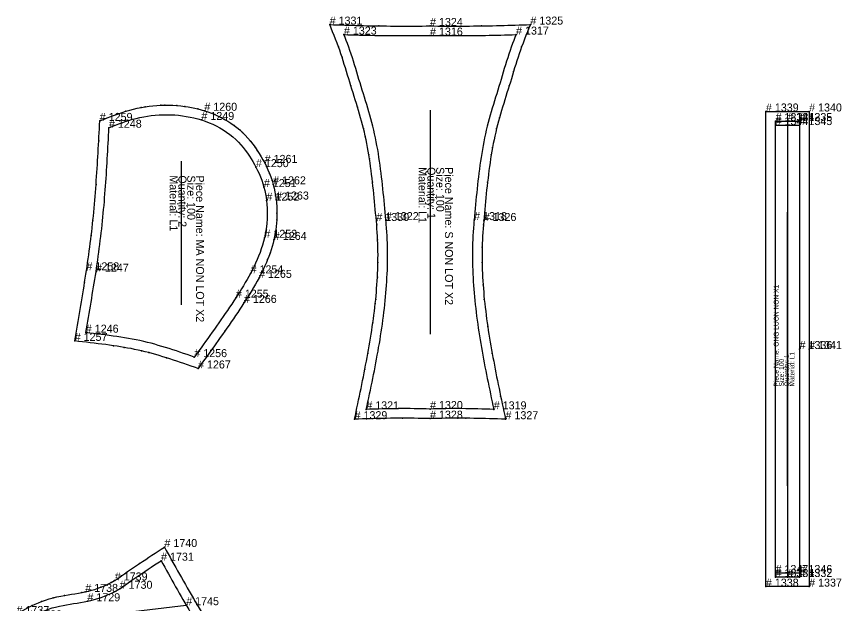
# Model space of a CAD drawing. Header units: metres. Extents: x 0 to 14781, y -73 to 3955.
# Drawn here: x 4859 to 5889, y 2133 to 2870 of the extents above; entities that cross this region are included whole.
import ezdxf

# ---------------------------------------------------------------- set-up
doc = ezdxf.new("R2010")
doc.units = ezdxf.units.M

# ---------------------------------------------------------------- blocks, each defined once
blk = doc.blocks.new('51')
at = {"layer": '1'}
blk.add_lwpolyline([(4931.3, 2464.3), (4932.2, 2469.1), (4933, 2474), (4933.9, 2478.9), (4934.7, 2483.8), (4935.6, 2488.7), (4936.4, 2493.6), (4937.3, 2498.5), (4938.1, 2503.4), (4938.9, 2508.4), (4939.7, 2513.3), (4940.6, 2518.2), (4941.4, 2523.1), (4942.2, 2528), (4942.9, 2532.9), (4943.7, 2537.8), (4944.5, 2542.7), (4945.2, 2547.6), (4946, 2552.5), (4946.7, 2557.4), (4947.4, 2562.2), (4948.1, 2567), (4948.8, 2571.8), (4949.4, 2576.7), (4950.1, 2581.5), (4950.7, 2586.3), (4951.3, 2591.1), (4951.9, 2596), (4952.5, 2600.8), (4953, 2605.7), (4953.6, 2610.5), (4954.1, 2615.3), (4954.6, 2620.3), (4955.1, 2625.2), (4955.5, 2630.2), (4956, 2635.1), (4956.4, 2640.1), (4956.8, 2645), (4957.2, 2650), (4957.6, 2654.9), (4958, 2659.9), (4958.3, 2664.9), (4958.7, 2669.8), (4959, 2674.8), (4959.3, 2679.7), (4959.6, 2684.7), (4959.9, 2689.7), (4960.2, 2694.6), (4960.5, 2699.6), (4960.8, 2704.5), (4961.1, 2709.5), (4961.3, 2714.5), (4961.6, 2719.4), (4961.9, 2724.4), (4962.1, 2729.4), (4962.4, 2734.3), (4962.6, 2739.3), (4967.2, 2741.2), (4971.9, 2743), (4976.5, 2744.9), (4981.1, 2746.6), (4985.8, 2748.3), (4990.5, 2749.9), (4995.3, 2751.5), (5000, 2752.8), (5004.7, 2754.1), (5009.5, 2755.2), (5014.3, 2756.2), (5019.2, 2757), (5024.1, 2757.7), (5029, 2758.3), (5034, 2758.7), (5038.9, 2759), (5043.9, 2759.1), (5048.9, 2759.1), (5053.9, 2758.9), (5058.9, 2758.6), (5063.8, 2758.1), (5068.8, 2757.5), (5072.9, 2756.8), (5077.1, 2756.1), (5081.2, 2755.2), (5085.2, 2754.3), (5089.3, 2753.2), (5093.3, 2752), (5097.6, 2750.5), (5102, 2748.9), (5106.2, 2747.2), (5110.4, 2745.3), (5114.5, 2743.3), (5118.6, 2741.2), (5122.6, 2738.8), (5126.5, 2736.3), (5130.3, 2733.7), (5134, 2730.9), (5137.6, 2728), (5141, 2724.8), (5144.4, 2721.4), (5147.7, 2717.8), (5150.8, 2714.1), (5153.8, 2710.2), (5156.7, 2706.3), (5159.4, 2702.3), (5161.9, 2698.5), (5164.2, 2694.6), (5166.4, 2690.7), (5168.6, 2686.8), (5170.7, 2682.5), (5172.7, 2678.1), (5174.5, 2673.7), (5176.3, 2669.2), (5177.8, 2664.6), (5179.2, 2660), (5179.2, 2659.8), (5180.4, 2655.2), (5181.4, 2650.5), (5182.2, 2645.7), (5182.9, 2641), (5183.3, 2636.8), (5183.7, 2632.5), (5183.9, 2628.3), (5183.9, 2624.1), (5183.9, 2619.9), (5183.7, 2615.6), (5183.4, 2611.4), (5183, 2607.2), (5182.4, 2603), (5181.8, 2598.8), (5181, 2594.6), (5180.1, 2590.5), (5179.1, 2586.3), (5177.9, 2582.2), (5176.7, 2578.1), (5175.3, 2574), (5173.9, 2570), (5172.3, 2566), (5170.7, 2562.1), (5169, 2558.2), (5167.3, 2554.4), (5165.4, 2550.6), (5163.5, 2546.8), (5161.6, 2543.1), (5159.4, 2539), (5157.1, 2535.1), (5154.8, 2531.1), (5152.5, 2527.2), (5150.1, 2523.3), (5147.7, 2519.5), (5145.2, 2515.6), (5142.7, 2511.8), (5140.1, 2507.8), (5137.5, 2503.8), (5134.9, 2499.9), (5132.2, 2495.9), (5129.5, 2492), (5126.8, 2488), (5124.1, 2484.1), (5121.4, 2480.2), (5118.7, 2476.3), (5116, 2472.4), (5113.2, 2468.5), (5110.5, 2464.6), (5107.7, 2460.7), (5104.9, 2456.8), (5102.2, 2453), (5099.4, 2449.1), (5096.6, 2445.2), (5093.8, 2441.4), (5091, 2437.5), (5088.2, 2433.7), (5085.4, 2429.8), (5081, 2431.3), (5076.6, 2432.8), (5072.2, 2434.4), (5067.8, 2435.9), (5063.4, 2437.4), (5059, 2438.8), (5054.6, 2440.3), (5050.2, 2441.7), (5045.8, 2443.2), (5041.4, 2444.5), (5037, 2445.9), (5032.6, 2447.2), (5028.2, 2448.4), (5023.7, 2449.6), (5019.3, 2450.7), (5014.8, 2451.8), (5010.5, 2452.8), (5006.1, 2453.7), (5001.7, 2454.6), (4997.4, 2455.4), (4993, 2456.2), (4988.6, 2456.9), (4984.2, 2457.6), (4979.8, 2458.2), (4974.9, 2458.9), (4970.1, 2459.6), (4965.3, 2460.2), (4960.4, 2460.8), (4955.6, 2461.4), (4950.7, 2462), (4945.9, 2462.6), (4941, 2463.1), (4936.2, 2463.7)], close=True, dxfattribs=at)
at = {"layer": '14'}
blk.add_lwpolyline([(4945.2, 2474.6), (4946, 2479.4), (4946.9, 2484.1), (4947.7, 2488.9), (4948.5, 2493.6), (4949.3, 2498.4), (4950.1, 2503.2), (4950.9, 2507.9), (4951.7, 2512.7), (4952.5, 2517.4), (4953.3, 2522.2), (4954.1, 2527), (4954.9, 2531.7), (4955.6, 2536.5), (4956.4, 2541.2), (4957.1, 2546), (4957.9, 2550.8), (4958.6, 2555.7), (4959.3, 2560.5), (4960, 2565.4), (4960.7, 2570.2), (4961.3, 2575.1), (4962, 2580), (4962.6, 2584.9), (4963.2, 2589.7), (4963.8, 2594.6), (4964.4, 2599.5), (4965, 2604.4), (4965.5, 2609.3), (4966, 2614.2), (4966.5, 2619), (4967, 2623.8), (4967.4, 2628.7), (4967.9, 2633.5), (4968.3, 2638.4), (4968.7, 2643.3), (4969.1, 2648.1), (4969.4, 2653), (4969.8, 2657.8), (4970.1, 2662.7), (4970.5, 2667.5), (4970.8, 2672.4), (4971.1, 2677.3), (4971.4, 2682.1), (4971.7, 2687), (4972, 2691.8), (4972.2, 2696.7), (4972.5, 2701.6), (4972.8, 2706.4), (4973, 2711.3), (4973.3, 2716.2), (4973.6, 2721), (4973.8, 2725.9), (4974.1, 2730.8), (4978.1, 2732.4), (4982.2, 2734), (4986.3, 2735.6), (4990.4, 2737.1), (4994.5, 2738.6), (4998.7, 2739.9), (5003.3, 2741.3), (5008, 2742.5), (5012.7, 2743.6), (5017.5, 2744.5), (5022.2, 2745.3), (5027, 2745.9), (5031.9, 2746.4), (5036.7, 2746.8), (5041.6, 2747), (5046.5, 2747.1), (5051.3, 2747), (5056.2, 2746.7), (5061, 2746.3), (5065.9, 2745.7), (5070.7, 2745), (5075.5, 2744.1), (5080.2, 2743.1), (5084.9, 2741.9), (5089.6, 2740.5), (5094.4, 2738.9), (5099.1, 2737.1), (5103.7, 2735.1), (5108.2, 2733), (5112.6, 2730.7), (5116.9, 2728.1), (5121.1, 2725.4), (5125.1, 2722.5), (5129, 2719.4), (5132.7, 2716.1), (5135.8, 2712.9), (5138.8, 2709.6), (5141.7, 2706.2), (5144.4, 2702.7), (5147, 2699.1), (5149.6, 2695.4), (5151.7, 2692), (5153.8, 2688.5), (5155.8, 2685), (5157.7, 2681.5), (5159.7, 2677.5), (5161.6, 2673.4), (5163.3, 2669.3), (5164.9, 2665.1), (5166.3, 2660.9), (5167.6, 2656.6), (5168.7, 2652.4), (5169.6, 2648.2), (5170.3, 2643.9), (5170.9, 2639.6), (5171.4, 2635), (5171.7, 2630.3), (5171.9, 2625.6), (5171.8, 2621), (5171.7, 2616.3), (5171.3, 2611.6), (5170.8, 2607), (5170.1, 2602.4), (5169.3, 2597.8), (5168.3, 2593.2), (5167.2, 2588.5), (5165.9, 2583.9), (5164.4, 2579.4), (5162.8, 2574.9), (5161.1, 2570.4), (5159.3, 2566), (5157.3, 2561.6), (5155.3, 2557.2), (5153.2, 2553), (5151, 2548.7), (5148.8, 2544.8), (5146.7, 2540.9), (5144.4, 2537.1), (5142.1, 2533.3), (5139.8, 2529.5), (5137.5, 2525.8), (5135.1, 2522.1), (5132.7, 2518.3), (5130.1, 2514.3), (5127.4, 2510.4), (5124.8, 2506.4), (5122.1, 2502.4), (5119.4, 2498.5), (5116.7, 2494.6), (5114, 2490.6), (5111.3, 2486.7), (5108.5, 2482.8), (5105.8, 2478.9), (5103, 2475), (5100.3, 2471.1), (5097.5, 2467.3), (5094.7, 2463.4), (5091.9, 2459.5), (5089.1, 2455.6), (5086.3, 2451.8), (5083.5, 2447.9), (5080.7, 2444), (5076.2, 2445.6), (5071.8, 2447.1), (5067.3, 2448.7), (5062.8, 2450.2), (5058.3, 2451.7), (5053.8, 2453.2), (5049.3, 2454.6), (5044.8, 2456), (5040.3, 2457.4), (5035.7, 2458.7), (5031.2, 2460), (5026.7, 2461.3), (5022.1, 2462.4), (5017.5, 2463.5), (5012.8, 2464.6), (5008, 2465.6), (5003.2, 2466.5), (4998.4, 2467.4), (4993.6, 2468.2), (4988.8, 2469), (4984, 2469.7), (4979.2, 2470.4), (4974.3, 2471.1), (4969.5, 2471.7), (4964.6, 2472.3), (4959.8, 2472.9), (4954.9, 2473.5), (4950.1, 2474.1)], close=True, dxfattribs=at)
at = {"layer": '2'}
for p in [(5093.3, 2752), (4962.6, 2739.3), (5089.6, 2740.5), (4974.1, 2730.8), (5157.7, 2681.5), (5168.6, 2686.8), (5179.2, 2660), (5167.6, 2656.6), (5170.9, 2639.6), (5182.9, 2641), (5168.3, 2593.2), (5180.1, 2590.5), (4946, 2552.5), (4957.9, 2550.8), (5151, 2548.7), (5161.6, 2543.1), (5132.7, 2518.3), (5142.7, 2511.8), (4945.2, 2474.6), (4931.3, 2464.3), (5080.7, 2444), (5085.4, 2429.8)]:
    blk.add_point(p, dxfattribs=at)
at = {"layer": '3'}
for p in [(5014.3, 2756.2), (5019.2, 2757), (5038.9, 2759), (5043.9, 2759.1), (5058.9, 2758.6), (5068.8, 2757.5), (5085.2, 2754.3), (5093.3, 2752), (4985.8, 2748.3), (4995.3, 2751.5), (5106.2, 2747.2), (5114.5, 2743.3), (5118.6, 2741.2), (5130.3, 2733.7), (5137.6, 2728), (5141, 2724.8), (4961.3, 2714.5), (5150.8, 2714.1), (5156.7, 2706.3), (5159.4, 2702.3), (5168.6, 2686.8), (5174.5, 2673.7), (4958, 2659.9), (5177.8, 2664.6), (5179.2, 2660), (5179.2, 2659.8), (5182.2, 2645.7), (5182.9, 2641), (5183.9, 2624.1), (4954.1, 2615.3), (5183.7, 2615.6), (5181.8, 2598.8), (4951.9, 2596), (5180.1, 2590.5), (5175.3, 2574), (5172.3, 2566), (4946, 2552.5), (5165.4, 2550.6), (4943.7, 2537.8), (5161.6, 2543.1), (5150.1, 2523.3), (5142.7, 2511.8), (5118.7, 2476.3), (4979.8, 2458.2), (4993, 2456.2), (5014.8, 2451.8), (5023.7, 2449.6), (5045.8, 2443.2)]:
    blk.add_point(p, dxfattribs=at)
at = {"layer": '4'}
for p in [(5179.2, 2659.8, 7), (5167.6, 2656.6, 7), (4946, 2552.5, 7), (4957.9, 2550.8, 7)]:
    blk.add_point(p, dxfattribs=at)
at = {"layer": '7'}
blk.add_line((5064.2, 2688.9), (5064.2, 2509.4), dxfattribs=at)
at = {"layer": '1'}
for s, p in [('Material: L1', (5049.9, 2671.2)), ('Quantity: 2', (5060.9, 2671.2)), ('Size: 100', (5071.9, 2671.2)), ('Piece Name: MA NON LOT X2', (5082.9, 2671.2))]:
    blk.add_text(s, height=10, rotation=270, dxfattribs=at).set_placement(p)
at = {"layer": '2'}
for s, p in [('# 1260', (5093.3, 2752)), ('# 1259', (4962.6, 2739.3)), ('# 1249', (5089.6, 2740.5)), ('# 1248', (4974.1, 2730.8)), ('# 1250', (5157.7, 2681.5)), ('# 1261', (5168.6, 2686.8)), ('# 1262', (5179.2, 2660)), ('# 1251', (5167.6, 2656.6)), ('# 1252', (5170.9, 2639.6)), ('# 1263', (5182.9, 2641)), ('# 1253', (5168.3, 2593.2)), ('# 1264', (5180.1, 2590.5)), ('# 1258', (4946, 2552.5)), ('# 1247', (4957.9, 2550.8)), ('# 1254', (5151, 2548.7)), ('# 1265', (5161.6, 2543.1)), ('# 1255', (5132.7, 2518.3)), ('# 1266', (5142.7, 2511.8)), ('# 1246', (4945.2, 2474.6)), ('# 1257', (4931.3, 2464.3)), ('# 1256', (5080.7, 2444)), ('# 1267', (5085.4, 2429.8))]:
    blk.add_text(s, height=10, dxfattribs=at).set_placement(p)
blk = doc.blocks.new('54')
at = {"layer": '1'}
blk.add_lwpolyline([(5375.2, 2858), (5380.1, 2858), (5385, 2857.9), (5390, 2857.9), (5394.9, 2857.9), (5399.8, 2857.9), (5404.8, 2857.9), (5409.7, 2857.9), (5414.6, 2857.9), (5419.6, 2857.9), (5424.5, 2857.9), (5429.4, 2858), (5434.3, 2858), (5439.3, 2858.1), (5444, 2858.2), (5448.7, 2858.3), (5453.4, 2858.3), (5458.1, 2858.5), (5462.8, 2858.6), (5467.6, 2858.7), (5472.3, 2858.8), (5477, 2859), (5481.7, 2859.1), (5486.4, 2859.2), (5491.1, 2859.4), (5495.9, 2859.5), (5500.6, 2859.7), (5498.7, 2855.1), (5496.8, 2850.5), (5495, 2845.9), (5493.1, 2841.3), (5491.4, 2836.6), (5489.6, 2832), (5488.1, 2827.6), (5486.6, 2823.2), (5485.1, 2818.8), (5483.7, 2814.4), (5482.2, 2809.9), (5480.9, 2805.5), (5479.5, 2801), (5478.2, 2796.6), (5476.8, 2792.1), (5475.5, 2787.6), (5474.1, 2783.2), (5472.7, 2778.8), (5471.3, 2774.3), (5469.9, 2769.9), (5468.6, 2765.5), (5467.2, 2761), (5465.8, 2756.6), (5464.5, 2752.2), (5463.2, 2747.7), (5461.9, 2743.3), (5460.7, 2738.8), (5459.5, 2734.3), (5458.3, 2729.8), (5457.2, 2725.1), (5456.1, 2720.4), (5455.1, 2715.7), (5454.2, 2710.9), (5453.3, 2706.2), (5452.4, 2701.4), (5451.6, 2696.7), (5450.8, 2691.8), (5450.1, 2687), (5449.4, 2682.2), (5448.8, 2677.3), (5448.1, 2672.5), (5447.6, 2667.6), (5447, 2662.8), (5446.5, 2657.9), (5445.9, 2653), (5445.4, 2648.2), (5444.9, 2643.3), (5444.5, 2638.5), (5444, 2633.6), (5443.6, 2628.7), (5443.1, 2623.9), (5442.7, 2619), (5442.2, 2614.2), (5441.8, 2609.4), (5441.4, 2604.7), (5441.1, 2600), (5440.8, 2595.3), (5440.6, 2590.7), (5440.4, 2586), (5440.3, 2581.3), (5440.2, 2576.6), (5440.2, 2571.9), (5440.2, 2567.2), (5440.3, 2562.5), (5440.4, 2557.9), (5440.5, 2553.2), (5440.7, 2548.5), (5440.9, 2543.9), (5441.2, 2539.2), (5441.5, 2534.5), (5441.8, 2529.9), (5442.2, 2525.2), (5442.6, 2520.6), (5443, 2515.9), (5443.6, 2511.1), (5444.1, 2506.2), (5444.7, 2501.4), (5445.3, 2496.6), (5445.9, 2491.7), (5446.6, 2486.9), (5447.3, 2482.1), (5448, 2477.3), (5448.8, 2472.5), (5449.6, 2467.7), (5450.4, 2462.9), (5451.2, 2458.1), (5452, 2453.3), (5452.9, 2448.5), (5453.8, 2443.6), (5454.7, 2438.8), (5455.6, 2433.9), (5456.5, 2429.1), (5457.5, 2424.3), (5458.4, 2419.4), (5459.4, 2414.6), (5460.4, 2409.8), (5461.4, 2404.9), (5462.4, 2400.1), (5463.4, 2395.3), (5464.4, 2390.5), (5465.4, 2385.6), (5466.4, 2380.8), (5467.4, 2376), (5468.5, 2371.2), (5469.5, 2366.4), (5464.5, 2366.5), (5459.5, 2366.7), (5454.6, 2366.8), (5449.6, 2367), (5444.6, 2367.1), (5439.6, 2367.2), (5434.7, 2367.3), (5429.7, 2367.4), (5424.7, 2367.5), (5419.7, 2367.6), (5414.8, 2367.6), (5409.8, 2367.6), (5404.8, 2367.6), (5399.9, 2367.5), (5395, 2367.5), (5390, 2367.4), (5385.1, 2367.3), (5380.1, 2367.2), (5375.2, 2367.1), (5370.2, 2367.2), (5365.3, 2367.3), (5360.3, 2367.4), (5355.4, 2367.5), (5350.5, 2367.5), (5345.5, 2367.6), (5340.6, 2367.6), (5335.6, 2367.6), (5330.6, 2367.6), (5325.6, 2367.5), (5320.7, 2367.4), (5315.7, 2367.3), (5310.7, 2367.2), (5305.7, 2367.1), (5300.8, 2367), (5295.8, 2366.8), (5290.8, 2366.7), (5285.8, 2366.5), (5280.9, 2366.4), (5281.9, 2371.2), (5282.9, 2376), (5283.9, 2380.8), (5284.9, 2385.6), (5286, 2390.5), (5287, 2395.3), (5288, 2400.1), (5289, 2404.9), (5290, 2409.8), (5290.9, 2414.6), (5291.9, 2419.4), (5292.9, 2424.3), (5293.8, 2429.1), (5294.7, 2433.9), (5295.7, 2438.8), (5296.6, 2443.6), (5297.5, 2448.5), (5298.3, 2453.3), (5299.2, 2458.1), (5300, 2462.9), (5300.8, 2467.7), (5301.6, 2472.5), (5302.3, 2477.3), (5303.1, 2482.1), (5303.8, 2486.9), (5304.4, 2491.7), (5305.1, 2496.6), (5305.7, 2501.4), (5306.3, 2506.2), (5306.8, 2511.1), (5307.3, 2515.9), (5307.8, 2520.6), (5308.2, 2525.2), (5308.5, 2529.9), (5308.9, 2534.5), (5309.2, 2539.2), (5309.4, 2543.9), (5309.7, 2548.5), (5309.8, 2553.2), (5310, 2557.9), (5310.1, 2562.5), (5310.1, 2567.2), (5310.2, 2571.9), (5310.1, 2576.6), (5310, 2581.3), (5309.9, 2586), (5309.7, 2590.7), (5309.5, 2595.3), (5309.2, 2600), (5308.9, 2604.7), (5308.6, 2609.4), (5308.1, 2614.2), (5307.7, 2619), (5307.2, 2623.9), (5306.8, 2628.7), (5306.3, 2633.6), (5305.9, 2638.5), (5305.4, 2643.3), (5304.9, 2648.2), (5304.4, 2653), (5303.9, 2657.9), (5303.4, 2662.8), (5302.8, 2667.6), (5302.2, 2672.5), (5301.6, 2677.3), (5300.9, 2682.2), (5300.3, 2687), (5299.5, 2691.8), (5298.8, 2696.7), (5298, 2701.4), (5297.1, 2706.2), (5296.2, 2710.9), (5295.2, 2715.7), (5294.2, 2720.4), (5293.2, 2725.1), (5292, 2729.8), (5290.9, 2734.3), (5289.7, 2738.8), (5288.5, 2743.3), (5287.2, 2747.7), (5285.9, 2752.2), (5284.5, 2756.6), (5283.2, 2761), (5281.8, 2765.5), (5280.4, 2769.9), (5279, 2774.3), (5277.6, 2778.8), (5276.3, 2783.2), (5274.9, 2787.6), (5273.6, 2792.1), (5272.2, 2796.6), (5270.8, 2801), (5269.5, 2805.5), (5268.1, 2809.9), (5266.7, 2814.4), (5265.3, 2818.8), (5263.8, 2823.2), (5262.3, 2827.6), (5260.7, 2832), (5259, 2836.6), (5257.2, 2841.3), (5255.4, 2845.9), (5253.5, 2850.5), (5251.7, 2855.1), (5249.8, 2859.7), (5254.5, 2859.5), (5259.2, 2859.4), (5263.9, 2859.2), (5268.6, 2859.1), (5273.4, 2859), (5278.1, 2858.8), (5282.8, 2858.7), (5287.5, 2858.6), (5292.2, 2858.5), (5296.9, 2858.3), (5301.7, 2858.3), (5306.4, 2858.2), (5311.1, 2858.1), (5316, 2858), (5320.9, 2858), (5325.9, 2857.9), (5330.8, 2857.9), (5335.7, 2857.9), (5340.7, 2857.9), (5345.6, 2857.9), (5350.5, 2857.9), (5355.5, 2857.9), (5360.4, 2857.9), (5365.3, 2857.9), (5370.2, 2858)], close=True, dxfattribs=at)
at = {"layer": '14'}
blk.add_lwpolyline([(5375.2, 2846), (5380.1, 2845.9), (5385.1, 2845.9), (5390, 2845.9), (5395, 2845.9), (5399.9, 2845.9), (5404.8, 2845.9), (5409.8, 2845.9), (5414.7, 2845.9), (5419.7, 2845.9), (5424.6, 2845.9), (5429.6, 2846), (5434.5, 2846), (5439.4, 2846.1), (5444.3, 2846.2), (5449.1, 2846.3), (5453.9, 2846.4), (5458.7, 2846.5), (5463.5, 2846.6), (5468.3, 2846.8), (5473.1, 2846.9), (5477.9, 2847.1), (5482.7, 2847.2), (5481.2, 2843.5), (5479.8, 2839.8), (5478.3, 2836), (5476.7, 2831.6), (5475.1, 2827.2), (5473.6, 2822.7), (5472.2, 2818.2), (5470.8, 2813.8), (5469.4, 2809.3), (5468, 2804.8), (5466.7, 2800.2), (5465.3, 2795.7), (5464, 2791.2), (5462.6, 2786.7), (5461.2, 2782.2), (5459.9, 2777.7), (5458.5, 2773.3), (5457.1, 2768.8), (5455.7, 2764.3), (5454.3, 2759.8), (5452.9, 2755.3), (5451.6, 2750.8), (5450.3, 2746.3), (5449, 2741.8), (5447.8, 2737.3), (5446.7, 2732.7), (5445.5, 2727.9), (5444.4, 2723.1), (5443.4, 2718.2), (5442.4, 2713.3), (5441.5, 2708.5), (5440.6, 2703.6), (5439.8, 2698.7), (5439, 2693.7), (5438.2, 2688.8), (5437.5, 2683.9), (5436.9, 2679), (5436.3, 2674), (5435.7, 2669.1), (5435.1, 2664.2), (5434.5, 2659.3), (5434, 2654.4), (5433.5, 2649.5), (5433, 2644.6), (5432.5, 2639.7), (5432.1, 2634.8), (5431.6, 2629.9), (5431.2, 2625.1), (5430.7, 2620.2), (5430.3, 2615.3), (5430, 2612.7), (5429.8, 2610.1), (5429.4, 2605.3), (5429.1, 2600.6), (5428.8, 2595.8), (5428.6, 2591), (5428.4, 2586.3), (5428.3, 2581.5), (5428.2, 2576.7), (5428.2, 2571.9), (5428.2, 2567.2), (5428.3, 2562.4), (5428.4, 2557.6), (5428.5, 2552.8), (5428.7, 2548.1), (5428.9, 2543.3), (5429.2, 2538.5), (5429.5, 2533.7), (5429.8, 2529), (5430.2, 2524.2), (5430.6, 2519.4), (5431.1, 2514.7), (5431.6, 2509.8), (5432.2, 2504.9), (5432.7, 2500), (5433.4, 2495.1), (5434, 2490.2), (5434.7, 2485.3), (5435.4, 2480.4), (5436.1, 2475.6), (5436.9, 2470.7), (5437.7, 2465.8), (5438.5, 2461), (5439.3, 2456.1), (5440.2, 2451.3), (5441.1, 2446.4), (5442, 2441.6), (5442.9, 2436.7), (5443.8, 2431.9), (5444.8, 2427), (5445.7, 2422.2), (5446.7, 2417.3), (5447.7, 2412.5), (5448.7, 2407.7), (5449.7, 2402.8), (5450.7, 2398), (5451.7, 2393.2), (5452.7, 2388.3), (5453.7, 2383.5), (5454.8, 2378.7), (5449.8, 2378.8), (5444.8, 2379), (5439.8, 2379.1), (5434.8, 2379.2), (5429.8, 2379.4), (5424.8, 2379.5), (5419.8, 2379.5), (5414.8, 2379.6), (5409.8, 2379.6), (5404.9, 2379.6), (5399.9, 2379.6), (5395, 2379.5), (5390, 2379.4), (5385.1, 2379.3), (5380.1, 2379.2), (5375.2, 2379.1), (5370.2, 2379.2), (5365.3, 2379.3), (5360.3, 2379.4), (5355.4, 2379.5), (5350.4, 2379.6), (5345.5, 2379.6), (5340.5, 2379.6), (5335.5, 2379.6), (5330.5, 2379.5), (5325.6, 2379.5), (5320.6, 2379.4), (5315.6, 2379.2), (5310.6, 2379.1), (5305.6, 2379), (5300.6, 2378.8), (5295.6, 2378.7), (5296.6, 2383.5), (5297.6, 2388.3), (5298.7, 2393.2), (5299.7, 2398), (5300.7, 2402.8), (5301.7, 2407.7), (5302.7, 2412.5), (5303.7, 2417.3), (5304.6, 2422.2), (5305.6, 2427), (5306.5, 2431.9), (5307.5, 2436.7), (5308.4, 2441.6), (5309.3, 2446.4), (5310.2, 2451.3), (5311, 2456.1), (5311.9, 2461), (5312.7, 2465.8), (5313.5, 2470.7), (5314.2, 2475.6), (5315, 2480.4), (5315.7, 2485.3), (5316.4, 2490.2), (5317, 2495.1), (5317.6, 2500), (5318.2, 2504.9), (5318.7, 2509.8), (5319.3, 2514.7), (5319.7, 2519.4), (5320.1, 2524.2), (5320.5, 2529), (5320.9, 2533.7), (5321.2, 2538.5), (5321.4, 2543.3), (5321.7, 2548.1), (5321.9, 2552.8), (5322, 2557.6), (5322.1, 2562.4), (5322.2, 2567.2), (5322.2, 2571.9), (5322.1, 2576.7), (5322, 2581.5), (5321.9, 2586.3), (5321.7, 2591), (5321.5, 2595.8), (5321.2, 2600.6), (5320.9, 2605.3), (5320.5, 2610.1), (5320.3, 2612.7), (5320.1, 2615.3), (5319.6, 2620.2), (5319.2, 2625.1), (5318.7, 2629.9), (5318.3, 2634.8), (5317.8, 2639.7), (5317.3, 2644.6), (5316.8, 2649.5), (5316.3, 2654.4), (5315.8, 2659.3), (5315.3, 2664.2), (5314.7, 2669.1), (5314.1, 2674), (5313.5, 2679), (5312.8, 2683.9), (5312.1, 2688.8), (5311.4, 2693.7), (5310.6, 2698.7), (5309.8, 2703.6), (5308.9, 2708.5), (5308, 2713.3), (5307, 2718.2), (5306, 2723.1), (5304.9, 2727.9), (5303.7, 2732.7), (5302.5, 2737.3), (5301.3, 2741.8), (5300.1, 2746.3), (5298.8, 2750.8), (5297.4, 2755.3), (5296.1, 2759.8), (5294.7, 2764.3), (5293.3, 2768.8), (5291.9, 2773.3), (5290.5, 2777.7), (5289.1, 2782.2), (5287.7, 2786.7), (5286.4, 2791.2), (5285, 2795.7), (5283.7, 2800.2), (5282.3, 2804.8), (5281, 2809.3), (5279.6, 2813.8), (5278.2, 2818.2), (5276.7, 2822.7), (5275.2, 2827.2), (5273.7, 2831.6), (5272, 2836), (5270.6, 2839.8), (5269.1, 2843.5), (5267.6, 2847.2), (5272.4, 2847.1), (5277.2, 2846.9), (5282, 2846.8), (5286.9, 2846.6), (5291.7, 2846.5), (5296.5, 2846.4), (5301.3, 2846.3), (5306.1, 2846.2), (5310.9, 2846.1), (5315.9, 2846), (5320.8, 2846), (5325.7, 2845.9), (5330.7, 2845.9), (5335.6, 2845.9), (5340.6, 2845.9), (5345.5, 2845.9), (5350.5, 2845.9), (5355.4, 2845.9), (5360.3, 2845.9), (5365.3, 2845.9), (5370.2, 2845.9)], close=True, dxfattribs=at)
at = {"layer": '2'}
for p in [(5249.8, 2859.7), (5375.2, 2858), (5500.6, 2859.7), (5267.6, 2847.2), (5375.2, 2846), (5482.7, 2847.2), (5308.1, 2614.2), (5320.1, 2615.3), (5430.3, 2615.3), (5442.2, 2614.2), (5295.6, 2378.7), (5375.2, 2379.1), (5454.8, 2378.7), (5280.9, 2366.4), (5375.2, 2367.1), (5469.5, 2366.4)]:
    blk.add_point(p, dxfattribs=at)
at = {"layer": '3'}
for p in [(5311.1, 2858.1), (5439.3, 2858.1), (5260.7, 2832), (5489.6, 2832), (5265.3, 2818.8), (5479.5, 2801), (5276.3, 2783.2), (5474.1, 2783.2), (5284.5, 2756.6), (5461.9, 2743.3), (5292, 2729.8), (5458.3, 2729.8), (5294.2, 2720.4), (5453.3, 2706.2), (5298.8, 2696.7), (5299.5, 2691.8), (5451.6, 2696.7), (5303.4, 2662.8), (5447, 2662.8), (5308.1, 2614.2), (5308.6, 2609.4), (5441.8, 2609.4), (5442.2, 2614.2), (5309.7, 2590.7), (5440.3, 2581.3), (5310.1, 2562.5), (5440.3, 2562.5), (5309.4, 2543.9), (5441.5, 2534.5), (5307.3, 2515.9), (5443, 2515.9), (5306.8, 2511.1), (5303.8, 2486.9), (5447.3, 2482.1), (5297.5, 2448.5), (5452.9, 2448.5), (5293.8, 2429.1), (5463.4, 2395.3), (5295.8, 2366.8), (5340.6, 2367.6), (5409.8, 2367.6), (5419.7, 2367.6)]:
    blk.add_point(p, dxfattribs=at)
at = {"layer": '4'}
for p in [(5375.2, 2858, 7), (5375.2, 2846, 7), (5308.1, 2614.2, 7), (5320.1, 2615.3, 7), (5430.3, 2615.3, 7), (5442.2, 2614.2, 7), (5375.2, 2379.1, 7), (5375.2, 2367.1, 7)]:
    blk.add_point(p, dxfattribs=at)
at = {"layer": '7'}
blk.add_line((5375.2, 2752.6), (5375.2, 2472.5), dxfattribs=at)
at = {"layer": '1'}
for s, p in [('Material: L1', (5360.9, 2681.5)), ('Quantity: 1', (5371.9, 2681.5)), ('Size: 100', (5382.9, 2681.5)), ('Piece Name: S NON LOT X2', (5393.9, 2681.5))]:
    blk.add_text(s, height=10, rotation=270, dxfattribs=at).set_placement(p)
at = {"layer": '2'}
for s, p in [('# 1331', (5249.8, 2859.7)), ('# 1324', (5375.2, 2858)), ('# 1325', (5500.6, 2859.7)), ('# 1323', (5267.6, 2847.2)), ('# 1316', (5375.2, 2846)), ('# 1317', (5482.7, 2847.2)), ('# 1330', (5308.1, 2614.2)), ('# 1322', (5320.1, 2615.3)), ('# 1318', (5430.3, 2615.3)), ('# 1326', (5442.2, 2614.2)), ('# 1321', (5295.6, 2378.7)), ('# 1320', (5375.2, 2379.1)), ('# 1319', (5454.8, 2378.7)), ('# 1329', (5280.9, 2366.4)), ('# 1328', (5375.2, 2367.1)), ('# 1327', (5469.5, 2366.4))]:
    blk.add_text(s, height=10, dxfattribs=at).set_placement(p)
blk = doc.blocks.new('55')
at = {"layer": '1'}
blk.add_lwpolyline([(5848.8, 2157.1), (5794.8, 2157.1), (5794.8, 2751.1), (5848.8, 2751.1), (5848.8, 2454.1)], close=True, dxfattribs=at)
at = {"layer": '14'}
blk.add_lwpolyline([(5836.8, 2169.1), (5806.8, 2169.1), (5806.8, 2739.1), (5836.8, 2739.1), (5836.8, 2454.1)], close=True, dxfattribs=at)
at = {"layer": '2'}
for p in [(5794.8, 2751.1), (5848.8, 2751.1), (5806.8, 2739.1), (5806.8, 2734.1), (5821.8, 2739.1), (5836.8, 2739.1), (5836.8, 2734.1), (5836.8, 2454.1), (5848.8, 2454.1), (5806.8, 2174.1), (5806.8, 2169.1), (5821.8, 2169.1), (5836.8, 2174.1), (5836.8, 2169.1), (5794.8, 2157.1), (5848.8, 2157.1)]:
    blk.add_point(p, dxfattribs=at)
at = {"layer": '4'}
for p in [(5836.8, 2454.1, 7), (5848.8, 2454.1, 7)]:
    blk.add_point(p, dxfattribs=at)
at = {"layer": '7'}
blk.add_line((5821.8, 2283.1), (5821.8, 2625.1), dxfattribs=at)
at = {"layer": '8'}
for p, q in [((5806.8, 2734.1), (5836.8, 2734.1)), ((5821.8, 2739.1), (5821.8, 2169.1)), ((5836.8, 2174.1), (5806.8, 2174.1))]:
    blk.add_line(p, q, dxfattribs=at)
at = {"layer": '1'}
for s, p in [('Piece Name: ONG LUON NON X1', (5810.6, 2407.3)), ('Quantity: 1', (5823.8, 2407.3)), ('Material: L1', (5830.4, 2407.3)), ('Size: 100', (5817.2, 2407.3))]:
    blk.add_text(s, height=6, rotation=90, dxfattribs=at).set_placement(p)
at = {"layer": '2'}
for s, p in [('# 1339', (5794.8, 2751.1)), ('# 1340', (5848.8, 2751.1)), ('# 1334', (5806.8, 2739.1)), ('# 1344', (5806.8, 2734.1)), ('# 1342', (5821.8, 2739.1)), ('# 1335', (5836.8, 2739.1)), ('# 1345', (5836.8, 2734.1)), ('# 1336', (5836.8, 2454.1)), ('# 1341', (5848.8, 2454.1)), ('# 1347', (5806.8, 2174.1)), ('# 1333', (5806.8, 2169.1)), ('# 1343', (5821.8, 2169.1)), ('# 1346', (5836.8, 2174.1)), ('# 1332', (5836.8, 2169.1)), ('# 1338', (5794.8, 2157.1)), ('# 1337', (5848.8, 2157.1))]:
    blk.add_text(s, height=10, dxfattribs=at).set_placement(p)
blk = doc.blocks.new('72')
at = {"layer": '1'}
blk.add_lwpolyline([(4942, 1763.8), (4941.7, 1768.3), (4941.4, 1772.8), (4941.1, 1777.3), (4940.8, 1781.8), (4940.5, 1786.3), (4940.2, 1790.8), (4939.8, 1795.3), (4939.5, 1799.8), (4939.1, 1804.4), (4938.8, 1808.9), (4938.3, 1813.6), (4937.9, 1818.4), (4937.5, 1823.2), (4937, 1827.9), (4936.5, 1832.7), (4935.9, 1837.4), (4935.4, 1842.2), (4934.8, 1847), (4934.2, 1851.7), (4933.6, 1856.4), (4932.9, 1861.2), (4932.2, 1865.9), (4931.5, 1870.7), (4930.7, 1875.4), (4929.9, 1880.3), (4929.1, 1885.1), (4928.2, 1890), (4927.3, 1894.9), (4926.4, 1899.7), (4925.4, 1904.6), (4924.4, 1909.4), (4923.5, 1914.3), (4922.5, 1919.1), (4921.5, 1924), (4920.5, 1928.8), (4919.5, 1933.7), (4918.5, 1938.5), (4917.5, 1943), (4916.6, 1947.4), (4915.7, 1951.8), (4914.7, 1956.2), (4913.8, 1960.6), (4912.8, 1965), (4911.8, 1969.4), (4910.7, 1973.7), (4909.6, 1978.3), (4908.5, 1982.8), (4907.3, 1987.4), (4906, 1991.9), (4904.8, 1996.4), (4903.5, 2000.9), (4902.3, 2005.3), (4901.1, 2009.7), (4899.8, 2014), (4898.5, 2018.4), (4897.2, 2022.7), (4895.9, 2027.1), (4894.6, 2031.4), (4893.3, 2035.8), (4891.9, 2040.1), (4890.5, 2044.4), (4889, 2049.2), (4887.5, 2053.9), (4885.9, 2058.6), (4884.2, 2063.3), (4882.5, 2067.9), (4880.8, 2072.6), (4879.1, 2077.2), (4877.2, 2081.8), (4875.4, 2086.4), (4873.5, 2090.9), (4871.5, 2095.5), (4869.5, 2100), (4867.7, 2103.8), (4865.9, 2107.7), (4864.1, 2111.5), (4862.3, 2115.3), (4860.4, 2119.1), (4858.6, 2122.9), (4862.4, 2125), (4866.3, 2127.2), (4870.1, 2129.3), (4874, 2131.4), (4878, 2133.3), (4881.9, 2135.2), (4885.9, 2137), (4890, 2138.6), (4894.7, 2140.3), (4899.4, 2141.8), (4904.2, 2143.1), (4909, 2144.3), (4913.8, 2145.3), (4918.7, 2146.2), (4923, 2146.9), (4927.3, 2147.6), (4931.6, 2148.2), (4935.9, 2148.9), (4940.2, 2149.7), (4944.5, 2150.5), (4948.5, 2151.5), (4952.4, 2152.5), (4956.3, 2153.7), (4960.2, 2155), (4964.1, 2156.4), (4968.5, 2158.2), (4972.8, 2160.1), (4977, 2162.2), (4981.1, 2164.6), (4981.4, 2164.8), (4984.3, 2166.6), (4987, 2168.6), (4989.7, 2170.5), (4993.5, 2173.2), (4997.2, 2175.8), (5000.9, 2178.4), (5004.7, 2181), (5008.4, 2183.5), (5012.2, 2186.1), (5016.1, 2188.7), (5020, 2191.2), (5023.9, 2193.8), (5027.8, 2196.4), (5031.7, 2198.9), (5035.6, 2201.5), (5039.5, 2204), (5043.4, 2206.6), (5045.7, 2202.3), (5048.1, 2198.1), (5050.5, 2193.8), (5052.8, 2189.5), (5055.2, 2185.3), (5057.6, 2181.1), (5059.9, 2176.8), (5062.3, 2172.6), (5064.7, 2168.3), (5067.1, 2164.1), (5069.5, 2159.8), (5071.9, 2155.6), (5074.3, 2151.4), (5076.7, 2147.2), (5079.1, 2143), (5081.6, 2138.7), (5084.1, 2134.4), (5086.6, 2130.1), (5089.1, 2125.8), (5091.6, 2121.6), (5094.1, 2117.3), (5096.6, 2113), (5099.1, 2108.7), (5101.7, 2104.4), (5104.2, 2100.1), (5106.6, 2095.8), (5109.1, 2091.5), (5111.6, 2087.2), (5114, 2082.8), (5116.5, 2078.5), (5118.9, 2074.1), (5121.3, 2069.7), (5123.7, 2065.4), (5126.1, 2061), (5128.5, 2056.6), (5130.9, 2052.2), (5133.2, 2047.8), (5135.6, 2043.3), (5137.9, 2038.9), (5140.2, 2034.5), (5142.5, 2030.1), (5144.8, 2025.6), (5147.1, 2021.2), (5149.4, 2016.7), (5151.7, 2012.3), (5154, 2007.9), (5156.3, 2003.4), (5158.5, 1999.1), (5160.7, 1994.9), (5162.9, 1990.6), (5165.1, 1986.3), (5167.3, 1982), (5169.5, 1977.7), (5171.6, 1973.4), (5173.8, 1969.1), (5176, 1964.8), (5178.1, 1960.5), (5180.3, 1956.2), (5182.4, 1951.9), (5184.4, 1947.9), (5186.4, 1943.8), (5188.4, 1939.8), (5190.3, 1935.7), (5192.3, 1931.7), (5194.3, 1927.7), (5196.3, 1923.6), (5198.3, 1919.6), (5200.2, 1915.7), (5202.1, 1911.8), (5204, 1907.9), (5205.6, 1904), (5207.3, 1899.6), (5208.7, 1895.1), (5209.8, 1890.5), (5210.6, 1885.9), (5211, 1882.1), (5210.9, 1878.4), (5210.4, 1874.8), (5209, 1871.1), (5207, 1867.5), (5204.7, 1864.1), (5202.4, 1860.9), (5200, 1857.9), (5197.7, 1854.8), (5195.3, 1851.8), (5192.4, 1848.1), (5189.6, 1844.4), (5186.7, 1840.7), (5183.9, 1837), (5181.1, 1833.2), (5178.3, 1829.5), (5175.5, 1825.7), (5172.7, 1821.9), (5169.9, 1818.1), (5167.1, 1814.3), (5164.3, 1810.6), (5161.8, 1807.1), (5159.2, 1803.6), (5156.7, 1800.1), (5154.1, 1796.6), (5151.6, 1793.1), (5149.1, 1789.6), (5146.6, 1786.1), (5144.1, 1782.7), (5141.6, 1779.2), (5139.1, 1775.8), (5136.6, 1772.4), (5134, 1769), (5131.2, 1765.3), (5128.3, 1761.6), (5125.3, 1757.9), (5122.3, 1754.3), (5119.2, 1750.7), (5116, 1747), (5112.6, 1743.5), (5109, 1740), (5105.3, 1736.8), (5102.2, 1734.6), (5099, 1732.5), (5095.6, 1730.7), (5091.9, 1729.2), (5088.1, 1728.1), (5084.2, 1727.4), (5080, 1727.3), (5075.8, 1727.5), (5071.5, 1728.1), (5067.1, 1728.8), (5062.8, 1729.6), (5058.4, 1730.6), (5054.1, 1731.6), (5049.8, 1732.7), (5045.6, 1733.9), (5041.3, 1735), (5037, 1736.2), (5032.7, 1737.5), (5028.3, 1738.7), (5024, 1739.9), (5019.6, 1741.1), (5015.3, 1742.4), (5010.9, 1743.6), (5006.6, 1744.8), (5002.3, 1746.1), (4997.6, 1747.4), (4993, 1748.8), (4988.3, 1750.1), (4983.7, 1751.5), (4979.1, 1752.8), (4974.4, 1754.2), (4969.8, 1755.5), (4965.2, 1756.9), (4960.5, 1758.3), (4955.9, 1759.6), (4951.3, 1761), (4946.6, 1762.4)], close=True, dxfattribs=at)
at = {"layer": '14'}
blk.add_lwpolyline([(4953.4, 1772.9), (4953.1, 1777.6), (4952.8, 1782.2), (4952.5, 1786.8), (4952.1, 1791.5), (4951.8, 1796.1), (4951.5, 1800.8), (4951.1, 1805.4), (4950.7, 1810), (4950.3, 1814.8), (4949.9, 1819.7), (4949.4, 1824.5), (4948.9, 1829.3), (4948.4, 1834.1), (4947.9, 1838.9), (4947.3, 1843.7), (4946.7, 1848.5), (4946.1, 1853.3), (4945.5, 1858.1), (4944.8, 1862.9), (4944.1, 1867.7), (4943.4, 1872.5), (4942.6, 1877.2), (4941.8, 1882.2), (4940.9, 1887.1), (4940, 1892), (4939.1, 1896.9), (4938.2, 1901.8), (4937.2, 1906.7), (4936.2, 1911.6), (4935.3, 1916.5), (4934.3, 1921.4), (4933.3, 1926.3), (4932.2, 1931.2), (4931.2, 1936.1), (4930.2, 1941), (4929.3, 1945.4), (4928.3, 1949.9), (4927.4, 1954.3), (4926.5, 1958.8), (4925.5, 1963.3), (4924.5, 1967.7), (4923.5, 1972.1), (4922.4, 1976.6), (4921.3, 1981.2), (4920.1, 1985.8), (4918.9, 1990.4), (4917.6, 1995), (4916.4, 1999.6), (4915.1, 2004.2), (4913.8, 2008.6), (4912.6, 2013), (4911.3, 2017.4), (4910, 2021.8), (4908.7, 2026.2), (4907.4, 2030.6), (4906.1, 2035), (4904.7, 2039.4), (4903.4, 2043.7), (4902, 2048.1), (4900.5, 2052.6), (4899.1, 2057), (4897.6, 2061.4), (4896, 2065.8), (4894.5, 2070.3), (4892.9, 2074.6), (4891.2, 2079), (4889.5, 2083.4), (4887.8, 2087.7), (4886, 2092), (4884.2, 2096.3), (4882.4, 2100.6), (4880.4, 2104.9), (4878.5, 2109.1), (4876.5, 2113.2), (4874.5, 2117.4), (4878.4, 2119.6), (4882.3, 2121.7), (4886.2, 2123.7), (4890.2, 2125.6), (4894.3, 2127.4), (4898.6, 2129), (4903.1, 2130.4), (4907.5, 2131.6), (4912.1, 2132.7), (4916.7, 2133.6), (4921.2, 2134.5), (4925.6, 2135.2), (4929.9, 2135.9), (4934.3, 2136.5), (4938.6, 2137.2), (4942.9, 2138), (4947.2, 2138.8), (4951.5, 2139.8), (4955.8, 2141), (4960, 2142.3), (4964.2, 2143.7), (4968.4, 2145.2), (4972.4, 2146.7), (4976.3, 2148.4), (4980.1, 2150.2), (4983.9, 2152.2), (4987.5, 2154.4), (4990.6, 2156.4), (4993.6, 2158.5), (4996.6, 2160.6), (5000.3, 2163.3), (5004, 2165.9), (5007.7, 2168.5), (5011.4, 2171), (5015.2, 2173.6), (5018.9, 2176.1), (5023, 2178.8), (5027, 2181.5), (5031.1, 2184.2), (5035.2, 2186.8), (5039.2, 2189.5), (5041.5, 2185.4), (5043.7, 2181.3), (5046, 2177.3), (5048.3, 2173.2), (5050.5, 2169.2), (5052.8, 2165.1), (5055.1, 2161.1), (5057.4, 2157), (5059.6, 2153), (5061.9, 2148.9), (5064.2, 2144.9), (5066.5, 2140.8), (5068.8, 2136.8), (5071.2, 2132.8), (5073.7, 2128.5), (5076.1, 2124.2), (5078.7, 2119.9), (5081.2, 2115.6), (5083.7, 2111.4), (5086.2, 2107.1), (5088.7, 2102.8), (5091.2, 2098.5), (5093.7, 2094.2), (5096.2, 2089.9), (5098.6, 2085.6), (5101.1, 2081.3), (5103.6, 2077), (5106, 2072.7), (5108.4, 2068.3), (5110.8, 2064), (5113.2, 2059.6), (5115.6, 2055.2), (5118, 2050.8), (5120.3, 2046.5), (5122.7, 2042.1), (5125, 2037.7), (5127.3, 2033.3), (5129.6, 2028.8), (5131.9, 2024.4), (5134.2, 2020), (5136.5, 2015.6), (5138.8, 2011.2), (5141.1, 2006.7), (5143.4, 2002.3), (5145.6, 1997.9), (5147.8, 1993.6), (5150, 1989.3), (5152.2, 1985.1), (5154.4, 1980.8), (5156.6, 1976.5), (5158.8, 1972.2), (5160.9, 1968), (5163.1, 1963.7), (5165.3, 1959.4), (5167.4, 1955.1), (5169.5, 1950.8), (5171.7, 1946.5), (5173.6, 1942.5), (5175.6, 1938.5), (5177.6, 1934.5), (5179.5, 1930.5), (5181.5, 1926.5), (5183.5, 1922.4), (5185.5, 1918.4), (5187.5, 1914.4), (5189.6, 1910.3), (5191.6, 1906.1), (5193.5, 1901.9), (5195.2, 1897.7), (5196.6, 1893.3), (5197.8, 1888.9), (5198.5, 1884.4), (5198.8, 1881.1), (5198.4, 1877.9), (5196.9, 1874.1), (5194.5, 1870.6), (5191.6, 1866.6), (5188.7, 1862.8), (5185.7, 1859), (5182.9, 1855.4), (5180, 1851.6), (5177.2, 1847.9), (5174.3, 1844.2), (5171.5, 1840.4), (5168.7, 1836.6), (5165.9, 1832.9), (5163.1, 1829.1), (5160.3, 1825.3), (5157.5, 1821.5), (5154.7, 1817.7), (5152.1, 1814.2), (5149.6, 1810.7), (5147, 1807.2), (5144.5, 1803.7), (5141.9, 1800.2), (5139.4, 1796.7), (5136.9, 1793.2), (5134.4, 1789.8), (5132, 1786.4), (5129.5, 1783), (5127, 1779.6), (5124.5, 1776.3), (5121.8, 1772.8), (5119.1, 1769.3), (5116.2, 1765.8), (5113.3, 1762.3), (5110.3, 1758.8), (5106.9, 1755), (5103.4, 1751.3), (5099.7, 1747.9), (5095.8, 1744.8), (5091.7, 1742.3), (5087.4, 1740.5), (5082.8, 1739.5), (5078.1, 1739.5), (5073.2, 1740), (5068.4, 1740.8), (5063.6, 1741.7), (5058.8, 1742.8), (5054.1, 1744), (5049.4, 1745.2), (5044.7, 1746.5), (5040.1, 1747.9), (5035.8, 1749.1), (5031.4, 1750.3), (5027.1, 1751.5), (5022.8, 1752.7), (5018.5, 1753.9), (5014.2, 1755.2), (5009.9, 1756.4), (5005.6, 1757.6), (5000.8, 1759), (4996.1, 1760.4), (4991.3, 1761.7), (4986.6, 1763.1), (4981.8, 1764.5), (4977.1, 1765.9), (4972.3, 1767.3), (4967.6, 1768.7), (4962.9, 1770.1), (4958.1, 1771.5)], close=True, dxfattribs=at)
at = {"layer": '2'}
for p in [(5043.4, 2206.6), (5039.2, 2189.5), (4981.4, 2164.8), (4987.5, 2154.4), (4944.5, 2150.5), (4947.2, 2138.8), (5070.6, 2133.9), (4858.6, 2122.9), (4874.5, 2117.4), (4879.1, 2107.6), (5145.2, 1998.9), (4922.4, 1976.4), (4942.6, 1877.2), (5198.4, 1877.9), (4930.7, 1875.4), (5210.4, 1874.8), (5185.7, 1859), (4947.8, 1839.7), (5139.4, 1796.7), (5149.1, 1789.6), (4953.4, 1772.9), (4942, 1763.8), (5082.8, 1739.5), (5084.2, 1727.4)]:
    blk.add_point(p, dxfattribs=at)
at = {"layer": '3'}
for p in [(5012.2, 2186.1), (4981.1, 2164.6), (4981.4, 2164.8), (4989.7, 2170.5), (4960.2, 2155), (4964.1, 2156.4), (4977, 2162.2), (4918.7, 2146.2), (4940.2, 2149.7), (4944.5, 2150.5), (4890, 2138.6), (4904.2, 2143.1), (5079.1, 2143), (5081.6, 2138.7), (4878, 2133.3), (4997.4, 2125), (4967.8, 2121), (4869.5, 2100), (4871.5, 2095.5), (5114, 2082.8), (4880.8, 2072.6), (4890.5, 2044.4), (4891.9, 2040.1), (5137.9, 2038.9), (4903.5, 2000.9), (5156.3, 2003.4), (5016.3, 1990.6), (5049.9, 1994.5), (5054.7, 1995), (5088, 1997.2), (5130.8, 1998.6), (4985.8, 1986.3), (4910.7, 1973.7), (5182.4, 1951.9), (4918.5, 1938.5), (5198.3, 1919.6), (4923.5, 1914.3), (5205.6, 1904), (5209.8, 1890.5), (5210.6, 1885.9), (5210.9, 1878.4), (4930.7, 1875.4), (5207, 1867.5), (5210.4, 1874.8), (5070.5, 1856.5), (5109.4, 1858.4), (5114.3, 1858.5), (5166.7, 1859.1), (5204.7, 1864.1), (4934.8, 1847), (5008.1, 1849.8), (5041.6, 1853.9), (5195.3, 1851.8), (4969.9, 1843.7), (5167.1, 1814.3), (4938.8, 1808.9), (5164.3, 1810.6), (5149.1, 1789.6), (5134, 1769), (5002.3, 1746.1), (5119.2, 1750.7), (5037, 1736.2), (5054.1, 1731.6), (5099, 1732.5), (5105.3, 1736.8), (5109, 1740), (5071.5, 1728.1), (5084.2, 1727.4), (5088.1, 1728.1), (5095.6, 1730.7)]:
    blk.add_point(p, dxfattribs=at)
at = {"layer": '4'}
for p in [(4981.1, 2164.6, 7), (4987.5, 2154.4, 7), (5114, 2082.8, 7), (5103.6, 2077, 7), (5139.4, 1796.7, 6), (5149.1, 1789.6, 6)]:
    blk.add_point(p, dxfattribs=at)
at = {"layer": '7'}
blk.add_line((5031.9, 2086.4), (5031.9, 1821.6), dxfattribs=at)
at = {"layer": '8'}
for points in [[(4879.1, 2107.6), (4967.8, 2121), (4997.4, 2125), (5070.6, 2133.9)], [(4922.4, 1976.4), (4985.8, 1986.3), (5016.3, 1990.6), (5049.9, 1994.5), (5054.7, 1995), (5088, 1997.2), (5130.8, 1998.6), (5145.2, 1998.9)], [(4947.8, 1839.7), (4969.9, 1843.7), (5008.1, 1849.8), (5041.6, 1853.9), (5070.5, 1856.5), (5109.4, 1858.4), (5114.3, 1858.5), (5166.7, 1859.1), (5185.7, 1859)]]:
    blk.add_lwpolyline(points, dxfattribs=at)
at = {"layer": '1'}
for s, p in [('Material: L1', (5014.7, 2044)), ('Quantity: 2', (5027.9, 2044)), ('Size: 100', (5041.1, 2044)), ('Piece Name: TAY TRC LOT X2', (5054.3, 2044))]:
    blk.add_text(s, height=12, rotation=270, dxfattribs=at).set_placement(p)
at = {"layer": '2'}
for s, p in [('# 1740', (5043.4, 2206.6)), ('# 1731', (5039.2, 2189.5)), ('# 1739', (4981.4, 2164.8)), ('# 1730', (4987.5, 2154.4)), ('# 1738', (4944.5, 2150.5)), ('# 1729', (4947.2, 2138.8)), ('# 1745', (5070.6, 2133.9)), ('# 1737', (4858.6, 2122.9)), ('# 1728', (4874.5, 2117.4)), ('# 1744', (4879.1, 2107.6)), ('# 1747', (5145.2, 1998.9)), ('# 1746', (4922.4, 1976.4)), ('# 1727', (4942.6, 1877.2)), ('# 1732', (5198.4, 1877.9)), ('# 1736', (4930.7, 1875.4)), ('# 1741', (5210.4, 1874.8)), ('# 1749', (5185.7, 1859)), ('# 1748', (4947.8, 1839.7)), ('# 1733', (5139.4, 1796.7)), ('# 1742', (5149.1, 1789.6)), ('# 1726', (4953.4, 1772.9)), ('# 1735', (4942, 1763.8)), ('# 1734', (5082.8, 1739.5)), ('# 1743', (5084.2, 1727.4))]:
    blk.add_text(s, height=10, dxfattribs=at).set_placement(p)

msp = doc.modelspace()

# ---------------------------------------------------------------- block references
at = {"layer": '1'}
for name in ['54', '51', '55', '72']:
    msp.add_blockref(name, (0, 0), dxfattribs=at)

doc.saveas('drawing.dxf')
